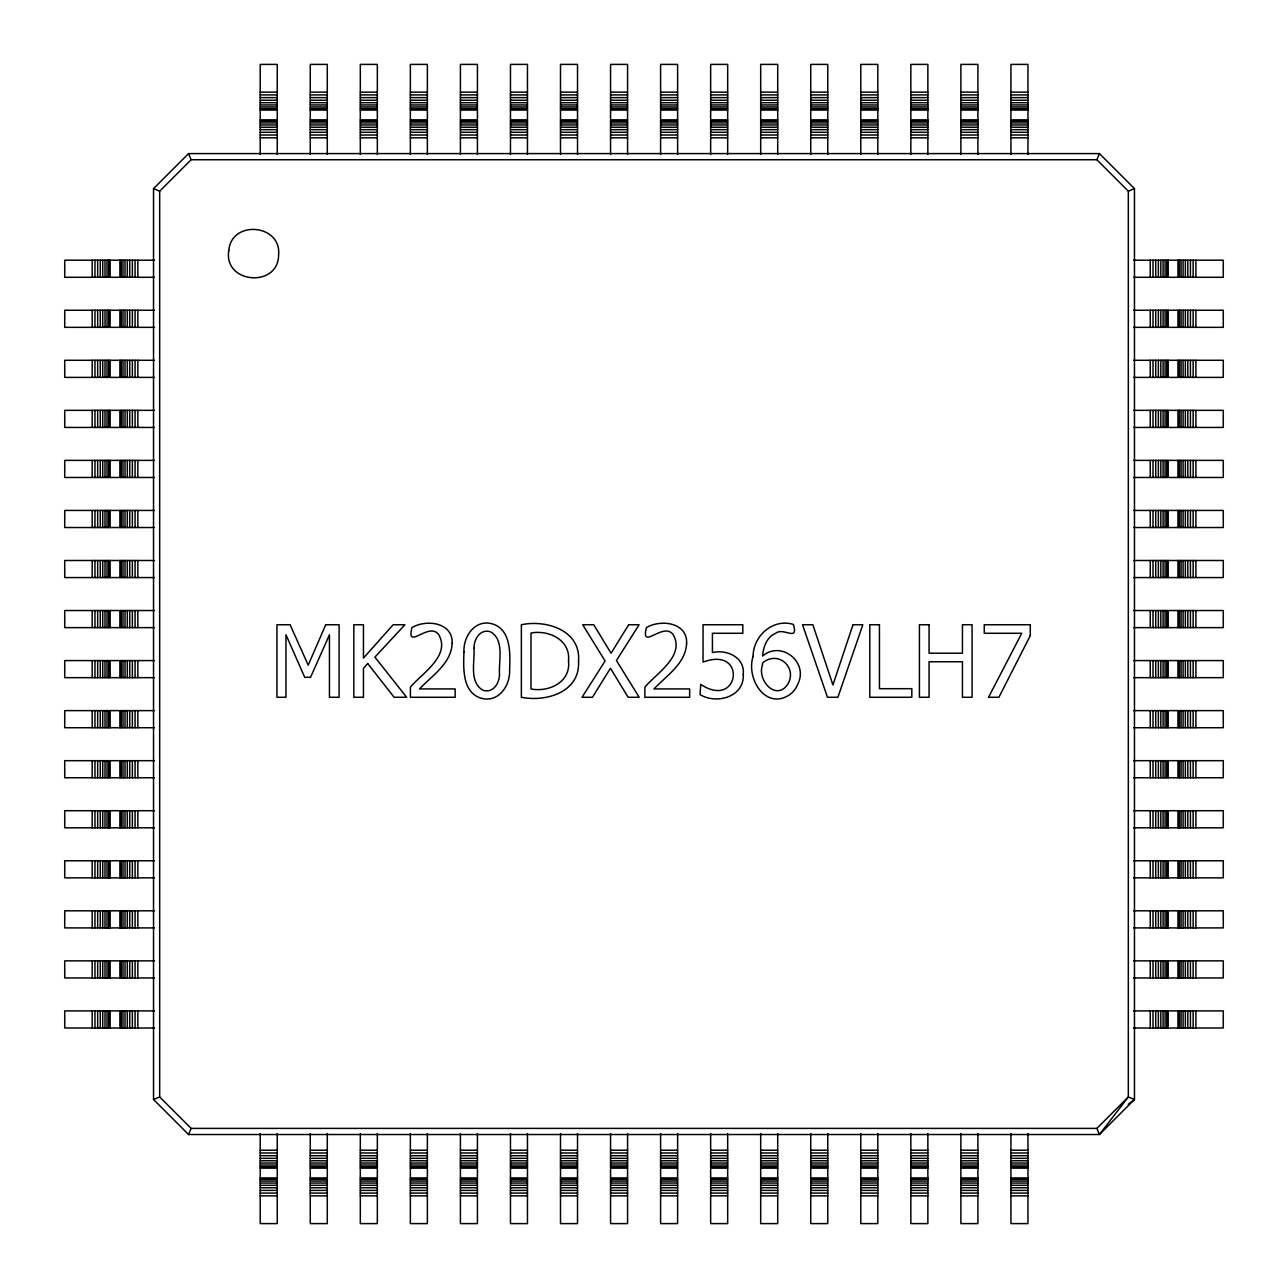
<?xml version="1.0" encoding="UTF-8"?>
<svg xmlns="http://www.w3.org/2000/svg" width="1288" height="1288" viewBox="0 0 1288 1288"><rect width="100%" height="100%" fill="white"/><g stroke="black" fill="none" stroke-linecap="round" stroke-linejoin="round"><path stroke-width="1.5" d="M188.563 1134.519L191.107 1128.385L159.68 1096.957L159.68 191.171L191.107 159.744L1096.877 159.744L1128.32 191.171L1128.32 1096.957L1099.437 1134.519L188.563 1134.519L153.53 1099.485L153.53 188.628L188.563 153.594L1099.437 153.594L1134.47 188.628L1134.47 1099.485L1099.437 1134.519L1096.877 1128.385L191.107 1128.385M1096.877 159.744L1099.437 153.594M1096.877 1128.385L1128.32 1096.957L1134.47 1099.485L1128.207 1104.299M1128.32 191.171L1134.47 188.628M153.53 1099.485L159.68 1096.957M260.224 92.14L277.242 92.14M310.263 92.14L327.281 92.14M360.318 92.14L377.336 92.14M410.357 92.14L427.375 92.14M460.412 92.14L477.429 92.14M510.467 92.14L527.468 92.14M560.505 92.14L577.523 92.14M610.56 92.14L627.578 92.14M660.599 92.14L677.617 92.14M710.654 92.14L727.672 92.14M760.693 92.14L777.711 92.14M810.748 92.14L827.765 92.14M860.787 92.14L877.804 92.14M910.841 92.14L927.859 92.14M960.88 92.14L977.898 92.14M1010.935 92.14L1027.953 92.14M260.224 94.91L277.242 94.91M310.263 94.91L327.281 94.91M360.318 94.91L377.336 94.91M410.357 94.91L427.375 94.91M460.412 94.91L477.429 94.91M510.467 94.91L527.468 94.91M560.505 94.91L577.523 94.91M610.56 94.91L627.578 94.91M660.599 94.91L677.617 94.91M710.654 94.91L727.672 94.91M760.693 94.91L777.711 94.91M810.748 94.91L827.765 94.91M860.787 94.91L877.804 94.91M910.841 94.91L927.859 94.91M960.88 94.91L977.898 94.91M1010.935 94.91L1027.953 94.91M260.224 97.63L277.242 97.63M310.263 97.63L327.281 97.63M360.318 97.63L377.336 97.63M410.357 97.63L427.375 97.63M460.412 97.63L477.429 97.63M510.467 97.63L527.468 97.63M560.505 97.63L577.523 97.63M610.56 97.63L627.578 97.63M660.599 97.63L677.617 97.63M710.654 97.63L727.672 97.63M760.693 97.63L777.711 97.63M810.748 97.63L827.765 97.63M860.787 97.63L877.804 97.63M910.841 97.63L927.859 97.63M960.88 97.63L977.898 97.63M1010.935 97.63L1027.953 97.63M260.224 100.239L277.242 100.239M310.263 100.239L327.281 100.239M360.318 100.239L377.336 100.239M410.357 100.239L427.375 100.239M460.412 100.239L477.429 100.239M510.467 100.239L527.468 100.239M560.505 100.239L577.523 100.239M610.56 100.239L627.578 100.239M660.599 100.239L677.617 100.239M710.654 100.239L727.672 100.239M760.693 100.239L777.711 100.239M810.748 100.239L827.765 100.239M860.787 100.239L877.804 100.239M910.841 100.239L927.859 100.239M960.88 100.239L977.898 100.239M1010.935 100.239L1027.953 100.239M260.224 102.702L277.242 102.702M310.263 102.702L327.281 102.702M360.318 102.702L377.336 102.702M410.357 102.702L427.375 102.702M460.412 102.702L477.429 102.702M510.467 102.702L527.468 102.702M560.505 102.702L577.523 102.702M610.56 102.702L627.578 102.702M660.599 102.702L677.617 102.702M710.654 102.702L727.672 102.702M760.693 102.702L777.711 102.702M810.748 102.702L827.765 102.702M860.787 102.702L877.804 102.702M910.841 102.702L927.859 102.702M960.88 102.702L977.898 102.702M1010.935 102.702L1027.953 102.702M260.224 104.956L277.242 104.956M310.263 104.956L327.281 104.956M360.318 104.956L377.336 104.956M410.357 104.956L427.375 104.956M460.412 104.956L477.429 104.956M510.467 104.956L527.468 104.956M560.505 104.956L577.523 104.956M610.56 104.956L627.578 104.956M660.599 104.956L677.617 104.956M710.654 104.956L727.672 104.956M760.693 104.956L777.711 104.956M810.748 104.956L827.765 104.956M860.787 104.956L877.804 104.956M910.841 104.956L927.859 104.956M960.88 104.956L977.898 104.956M1010.935 104.956L1027.953 104.956M260.224 106.952L277.242 106.952M310.263 106.952L327.281 106.952M360.318 106.952L377.336 106.952M410.357 106.952L427.375 106.952M460.412 106.952L477.429 106.952M510.467 106.952L527.468 106.952M560.505 106.952L577.523 106.952M610.56 106.952L627.578 106.952M660.599 106.952L677.617 106.952M710.654 106.952L727.672 106.952M760.693 106.952L777.711 106.952M810.748 106.952L827.765 106.952M860.787 106.952L877.804 106.952M910.841 106.952L927.859 106.952M960.88 106.952L977.898 106.952M1010.935 106.952L1027.953 106.952M260.224 108.675L277.242 108.675M310.263 108.675L327.281 108.675M360.318 108.675L377.336 108.675M410.357 108.675L427.375 108.675M460.412 108.675L477.429 108.675M510.467 108.675L527.468 108.675M560.505 108.675L577.523 108.675M610.56 108.675L627.578 108.675M660.599 108.675L677.617 108.675M710.654 108.675L727.672 108.675M760.693 108.675L777.711 108.675M810.748 108.675L827.765 108.675M860.787 108.675L877.804 108.675M910.841 108.675L927.859 108.675M960.88 108.675L977.898 108.675M1010.935 108.675L1027.953 108.675M260.224 110.076L277.242 110.076M310.263 110.076L327.281 110.076M360.318 110.076L377.336 110.076M410.357 110.076L427.375 110.076M460.412 110.076L477.429 110.076M510.467 110.076L527.468 110.076M560.505 110.076L577.523 110.076M610.56 110.076L627.578 110.076M660.599 110.076L677.617 110.076M710.654 110.076L727.672 110.076M760.693 110.076L777.711 110.076M810.748 110.076L827.765 110.076M860.787 110.076L877.804 110.076M910.841 110.076L927.859 110.076M960.88 110.076L977.898 110.076M1010.935 110.076L1027.953 110.076M260.224 119.848L277.242 119.848M310.263 119.848L327.281 119.848M360.318 119.848L377.336 119.848M410.357 119.848L427.375 119.848M460.412 119.848L477.429 119.848M510.467 119.848L527.468 119.848M560.505 119.848L577.523 119.848M610.56 119.848L627.578 119.848M660.599 119.848L677.617 119.848M710.654 119.848L727.672 119.848M760.693 119.848L777.711 119.848M810.748 119.848L827.765 119.848M860.787 119.848L877.804 119.848M910.841 119.848L927.859 119.848M960.88 119.848L977.898 119.848M1010.935 119.848L1027.953 119.848M260.224 121.249L277.242 121.249M310.263 121.249L327.281 121.249M360.318 121.249L377.336 121.249M410.357 121.249L427.375 121.249M460.412 121.249L477.429 121.249M510.467 121.249L527.468 121.249M560.505 121.249L577.523 121.249M610.56 121.249L627.578 121.249M660.599 121.249L677.617 121.249M710.654 121.249L727.672 121.249M760.693 121.249L777.711 121.249M810.748 121.249L827.765 121.249M860.787 121.249L877.804 121.249M910.841 121.249L927.859 121.249M960.88 121.249L977.898 121.249M1010.935 121.249L1027.953 121.249M260.224 122.972L277.242 122.972M310.263 122.972L327.281 122.972M360.318 122.972L377.336 122.972M410.357 122.972L427.375 122.972M460.412 122.972L477.429 122.972M510.467 122.972L527.468 122.972M560.505 122.972L577.523 122.972M610.56 122.972L627.578 122.972M660.599 122.972L677.617 122.972M710.654 122.972L727.672 122.972M760.693 122.972L777.711 122.972M810.748 122.972L827.765 122.972M860.787 122.972L877.804 122.972M910.841 122.972L927.859 122.972M960.88 122.972L977.898 122.972M1010.935 122.972L1027.953 122.972M260.224 124.984L277.242 124.984M310.263 124.984L327.281 124.984M360.318 124.984L377.336 124.984M410.357 124.984L427.375 124.984M460.412 124.984L477.429 124.984M510.467 124.984L527.468 124.984M560.505 124.984L577.523 124.984M610.56 124.984L627.578 124.984M660.599 124.984L677.617 124.984M710.654 124.984L727.672 124.984M760.693 124.984L777.711 124.984M810.748 124.984L827.765 124.984M860.787 124.984L877.804 124.984M910.841 124.984L927.859 124.984M960.88 124.984L977.898 124.984M1010.935 124.984L1027.953 124.984M260.224 127.238L277.242 127.238M310.263 127.238L327.281 127.238M360.318 127.238L377.336 127.238M410.357 127.238L427.375 127.238M460.412 127.238L477.429 127.238M510.467 127.238L527.468 127.238M560.505 127.238L577.523 127.238M610.56 127.238L627.578 127.238M660.599 127.238L677.617 127.238M710.654 127.238L727.672 127.238M760.693 127.238L777.711 127.238M810.748 127.238L827.765 127.238M860.787 127.238L877.804 127.238M910.841 127.238L927.859 127.238M960.88 127.238L977.898 127.238M1010.935 127.238L1027.953 127.238M260.224 129.685L277.242 129.685M310.263 129.685L327.281 129.685M360.318 129.685L377.336 129.685M410.357 129.685L427.375 129.685M460.412 129.685L477.429 129.685M510.467 129.685L527.468 129.685M560.505 129.685L577.523 129.685M610.56 129.685L627.578 129.685M660.599 129.685L677.617 129.685M710.654 129.685L727.672 129.685M760.693 129.685L777.711 129.685M810.748 129.685L827.765 129.685M860.787 129.685L877.804 129.685M910.841 129.685L927.859 129.685M960.88 129.685L977.898 129.685M1010.935 129.685L1027.953 129.685M260.224 132.294L277.242 132.294M310.263 132.294L327.281 132.294M360.318 132.294L377.336 132.294M410.357 132.294L427.375 132.294M460.412 132.294L477.429 132.294M510.467 132.294L527.468 132.294M560.505 132.294L577.523 132.294M610.56 132.294L627.578 132.294M660.599 132.294L677.617 132.294M710.654 132.294L727.672 132.294M760.693 132.294L777.711 132.294M810.748 132.294L827.765 132.294M860.787 132.294L877.804 132.294M910.841 132.294L927.859 132.294M960.88 132.294L977.898 132.294M1010.935 132.294L1027.953 132.294M260.224 135.015L277.242 135.015M310.263 135.015L327.281 135.015M360.318 135.015L377.336 135.015M410.357 135.015L427.375 135.015M460.412 135.015L477.429 135.015M510.467 135.015L527.468 135.015M560.505 135.015L577.523 135.015M610.56 135.015L627.578 135.015M660.599 135.015L677.617 135.015M710.654 135.015L727.672 135.015M760.693 135.015L777.711 135.015M810.748 135.015L827.765 135.015M860.787 135.015L877.804 135.015M910.841 135.015L927.859 135.015M960.88 135.015L977.898 135.015M1010.935 135.015L1027.953 135.015M260.224 137.8L277.242 137.8M310.263 137.8L327.281 137.8M360.318 137.8L377.336 137.8M410.357 137.8L427.375 137.8M460.412 137.8L477.429 137.8M510.467 137.8L527.468 137.8M560.505 137.8L577.523 137.8M610.56 137.8L627.578 137.8M660.599 137.8L677.617 137.8M710.654 137.8L727.672 137.8M760.693 137.8L777.711 137.8M810.748 137.8L827.765 137.8M860.787 137.8L877.804 137.8M910.841 137.8L927.859 137.8M960.88 137.8L977.898 137.8M1010.935 137.8L1027.953 137.8M154.512 260.192L64.722 260.192L64.722 277.29L154.512 277.29M1133.585 260.192L1223.278 260.192L1223.278 277.29L1133.585 277.29M154.512 310.247L64.722 310.247L64.722 327.345L154.512 327.345M1133.585 310.247L1223.278 310.247L1223.278 327.345L1133.585 327.345M154.512 360.286L64.722 360.286L64.722 377.384L154.512 377.384M1133.585 360.286L1223.278 360.286L1223.278 377.384L1133.585 377.384M154.512 410.341L64.722 410.341L64.722 427.439L154.512 427.439M1133.585 410.341L1223.278 410.341L1223.278 427.439L1133.585 427.439M154.512 460.38L64.722 460.38L64.722 477.478L154.512 477.478M1133.585 460.38L1223.278 460.38L1223.278 477.478L1133.585 477.478M154.512 510.434L64.722 510.434L64.722 527.533L154.512 527.533M1133.585 510.434L1223.278 510.434L1223.278 527.533L1133.585 527.533M154.512 560.489L64.722 560.489L64.722 577.571L154.512 577.571M1133.585 560.489L1223.278 560.489L1223.278 577.571L1133.585 577.571M154.512 610.528L64.722 610.528L64.722 627.626L154.512 627.626M1133.585 610.528L1223.278 610.528L1223.278 627.626L1133.585 627.626M154.512 660.583L64.722 660.583L64.722 677.665L154.512 677.665M1133.585 660.583L1223.278 660.583L1223.278 677.665L1133.585 677.665M154.512 710.622L64.722 710.622L64.722 727.72L154.512 727.72M1133.585 710.622L1223.278 710.622L1223.278 727.72L1133.585 727.72M154.512 760.677L64.722 760.677L64.722 777.759L154.512 777.759M1133.585 760.677L1223.278 760.677L1223.278 777.759L1133.585 777.759M154.512 810.716L64.722 810.716L64.722 827.814L154.512 827.814M1133.585 810.716L1223.278 810.716L1223.278 827.814L1133.585 827.814M154.512 860.77L64.722 860.77L64.722 877.853L154.512 877.853M1133.585 860.77L1223.278 860.77L1223.278 877.853L1133.585 877.853M154.512 910.809L64.722 910.809L64.722 927.907L154.512 927.907M1133.585 910.809L1223.278 910.809L1223.278 927.907L1133.585 927.907M154.512 960.864L64.722 960.864L64.722 977.962L154.512 977.962M1133.585 960.864L1223.278 960.864L1223.278 977.962L1133.585 977.962M154.512 1010.903L64.722 1010.903L64.722 1028.001L154.512 1028.001M1133.585 1010.903L1223.278 1010.903L1223.278 1028.001L1133.585 1028.001M260.224 1150.216L277.242 1150.216M310.263 1150.216L327.281 1150.216M360.318 1150.216L377.336 1150.216M410.357 1150.216L427.375 1150.216M460.412 1150.216L477.429 1150.216M510.467 1150.216L527.468 1150.216M560.505 1150.216L577.523 1150.216M610.56 1150.216L627.578 1150.216M660.599 1150.216L677.617 1150.216M710.654 1150.216L727.672 1150.216M760.693 1150.216L777.711 1150.216M810.748 1150.216L827.765 1150.216M860.787 1150.216L877.804 1150.216M910.841 1150.216L927.859 1150.216M960.88 1150.216L977.898 1150.216M1010.935 1150.216L1027.953 1150.216M260.224 1152.985L277.242 1152.985M310.263 1152.985L327.281 1152.985M360.318 1152.985L377.336 1152.985M410.357 1152.985L427.375 1152.985M460.412 1152.985L477.429 1152.985M510.467 1152.985L527.468 1152.985M560.505 1152.985L577.523 1152.985M610.56 1152.985L627.578 1152.985M660.599 1152.985L677.617 1152.985M710.654 1152.985L727.672 1152.985M760.693 1152.985L777.711 1152.985M810.748 1152.985L827.765 1152.985M860.787 1152.985L877.804 1152.985M910.841 1152.985L927.859 1152.985M960.88 1152.985L977.898 1152.985M1010.935 1152.985L1027.953 1152.985M260.224 1155.706L277.242 1155.706M310.263 1155.706L327.281 1155.706M360.318 1155.706L377.336 1155.706M410.357 1155.706L427.375 1155.706M460.412 1155.706L477.429 1155.706M510.467 1155.706L527.468 1155.706M560.505 1155.706L577.523 1155.706M610.56 1155.706L627.578 1155.706M660.599 1155.706L677.617 1155.706M710.654 1155.706L727.672 1155.706M760.693 1155.706L777.711 1155.706M810.748 1155.706L827.765 1155.706M860.787 1155.706L877.804 1155.706M910.841 1155.706L927.859 1155.706M960.88 1155.706L977.898 1155.706M1010.935 1155.706L1027.953 1155.706M260.224 1158.315L277.242 1158.315M310.263 1158.315L327.281 1158.315M360.318 1158.315L377.336 1158.315M410.357 1158.315L427.375 1158.315M460.412 1158.315L477.429 1158.315M510.467 1158.315L527.468 1158.315M560.505 1158.315L577.523 1158.315M610.56 1158.315L627.578 1158.315M660.599 1158.315L677.617 1158.315M710.654 1158.315L727.672 1158.315M760.693 1158.315L777.711 1158.315M810.748 1158.315L827.765 1158.315M860.787 1158.315L877.804 1158.315M910.841 1158.315L927.859 1158.315M960.88 1158.315L977.898 1158.315M1010.935 1158.315L1027.953 1158.315M260.224 1160.778L277.242 1160.778M310.263 1160.778L327.281 1160.778M360.318 1160.778L377.336 1160.778M410.357 1160.778L427.375 1160.778M460.412 1160.778L477.429 1160.778M510.467 1160.778L527.468 1160.778M560.505 1160.778L577.523 1160.778M610.56 1160.778L627.578 1160.778M660.599 1160.778L677.617 1160.778M710.654 1160.778L727.672 1160.778M760.693 1160.778L777.711 1160.778M810.748 1160.778L827.765 1160.778M860.787 1160.778L877.804 1160.778M910.841 1160.778L927.859 1160.778M960.88 1160.778L977.898 1160.778M1010.935 1160.778L1027.953 1160.778M260.224 1163.032L277.242 1163.032M310.263 1163.032L327.281 1163.032M360.318 1163.032L377.336 1163.032M410.357 1163.032L427.375 1163.032M460.412 1163.032L477.429 1163.032M510.467 1163.032L527.468 1163.032M560.505 1163.032L577.523 1163.032M610.56 1163.032L627.578 1163.032M660.599 1163.032L677.617 1163.032M710.654 1163.032L727.672 1163.032M760.693 1163.032L777.711 1163.032M810.748 1163.032L827.765 1163.032M860.787 1163.032L877.804 1163.032M910.841 1163.032L927.859 1163.032M960.88 1163.032L977.898 1163.032M1010.935 1163.032L1027.953 1163.032M260.224 1165.028L277.242 1165.028M310.263 1165.028L327.281 1165.028M360.318 1165.028L377.336 1165.028M410.357 1165.028L427.375 1165.028M460.412 1165.028L477.429 1165.028M510.467 1165.028L527.468 1165.028M560.505 1165.028L577.523 1165.028M610.56 1165.028L627.578 1165.028M660.599 1165.028L677.617 1165.028M710.654 1165.028L727.672 1165.028M760.693 1165.028L777.711 1165.028M810.748 1165.028L827.765 1165.028M860.787 1165.028L877.804 1165.028M910.841 1165.028L927.859 1165.028M960.88 1165.028L977.898 1165.028M1010.935 1165.028L1027.953 1165.028M260.224 1166.751L277.242 1166.751M310.263 1166.751L327.281 1166.751M360.318 1166.751L377.336 1166.751M410.357 1166.751L427.375 1166.751M460.412 1166.751L477.429 1166.751M510.467 1166.751L527.468 1166.751M560.505 1166.751L577.523 1166.751M610.56 1166.751L627.578 1166.751M660.599 1166.751L677.617 1166.751M710.654 1166.751L727.672 1166.751M760.693 1166.751L777.711 1166.751M810.748 1166.751L827.765 1166.751M860.787 1166.751L877.804 1166.751M910.841 1166.751L927.859 1166.751M960.88 1166.751L977.898 1166.751M1010.935 1166.751L1027.953 1166.751M260.224 1168.152L277.242 1168.152M310.263 1168.152L327.281 1168.152M360.318 1168.152L377.336 1168.152M410.357 1168.152L427.375 1168.152M460.412 1168.152L477.429 1168.152M510.467 1168.152L527.468 1168.152M560.505 1168.152L577.523 1168.152M610.56 1168.152L627.578 1168.152M660.599 1168.152L677.617 1168.152M710.654 1168.152L727.672 1168.152M760.693 1168.152L777.711 1168.152M810.748 1168.152L827.765 1168.152M860.787 1168.152L877.804 1168.152M910.841 1168.152L927.859 1168.152M960.88 1168.152L977.898 1168.152M1010.935 1168.152L1027.953 1168.152M260.224 1177.924L277.242 1177.924M310.263 1177.924L327.281 1177.924M360.318 1177.924L377.336 1177.924M410.357 1177.924L427.375 1177.924M460.412 1177.924L477.429 1177.924M510.467 1177.924L527.468 1177.924M560.505 1177.924L577.523 1177.924M610.56 1177.924L627.578 1177.924M660.599 1177.924L677.617 1177.924M710.654 1177.924L727.672 1177.924M760.693 1177.924L777.711 1177.924M810.748 1177.924L827.765 1177.924M860.787 1177.924L877.804 1177.924M910.841 1177.924L927.859 1177.924M960.88 1177.924L977.898 1177.924M1010.935 1177.924L1027.953 1177.924M260.224 1179.325L277.242 1179.325M310.263 1179.325L327.281 1179.325M360.318 1179.325L377.336 1179.325M410.357 1179.325L427.375 1179.325M460.412 1179.325L477.429 1179.325M510.467 1179.325L527.468 1179.325M560.505 1179.325L577.523 1179.325M610.56 1179.325L627.578 1179.325M660.599 1179.325L677.617 1179.325M710.654 1179.325L727.672 1179.325M760.693 1179.325L777.711 1179.325M810.748 1179.325L827.765 1179.325M860.787 1179.325L877.804 1179.325M910.841 1179.325L927.859 1179.325M960.88 1179.325L977.898 1179.325M1010.935 1179.325L1027.953 1179.325M260.224 1181.048L277.242 1181.048M310.263 1181.048L327.281 1181.048M360.318 1181.048L377.336 1181.048M410.357 1181.048L427.375 1181.048M460.412 1181.048L477.429 1181.048M510.467 1181.048L527.468 1181.048M560.505 1181.048L577.523 1181.048M610.56 1181.048L627.578 1181.048M660.599 1181.048L677.617 1181.048M710.654 1181.048L727.672 1181.048M760.693 1181.048L777.711 1181.048M810.748 1181.048L827.765 1181.048M860.787 1181.048L877.804 1181.048M910.841 1181.048L927.859 1181.048M960.88 1181.048L977.898 1181.048M1010.935 1181.048L1027.953 1181.048M260.224 1183.044L277.242 1183.044M310.263 1183.044L327.281 1183.044M360.318 1183.044L377.336 1183.044M410.357 1183.044L427.375 1183.044M460.412 1183.044L477.429 1183.044M510.467 1183.044L527.468 1183.044M560.505 1183.044L577.523 1183.044M610.56 1183.044L627.578 1183.044M660.599 1183.044L677.617 1183.044M710.654 1183.044L727.672 1183.044M760.693 1183.044L777.711 1183.044M810.748 1183.044L827.765 1183.044M860.787 1183.044L877.804 1183.044M910.841 1183.044L927.859 1183.044M960.88 1183.044L977.898 1183.044M1010.935 1183.044L1027.953 1183.044M260.224 1185.298L277.242 1185.298M310.263 1185.298L327.281 1185.298M360.318 1185.298L377.336 1185.298M410.357 1185.298L427.375 1185.298M460.412 1185.298L477.429 1185.298M510.467 1185.298L527.468 1185.298M560.505 1185.298L577.523 1185.298M610.56 1185.298L627.578 1185.298M660.599 1185.298L677.617 1185.298M710.654 1185.298L727.672 1185.298M760.693 1185.298L777.711 1185.298M810.748 1185.298L827.765 1185.298M860.787 1185.298L877.804 1185.298M910.841 1185.298L927.859 1185.298M960.88 1185.298L977.898 1185.298M1010.935 1185.298L1027.953 1185.298M260.224 1187.761L277.242 1187.761M310.263 1187.761L327.281 1187.761M360.318 1187.761L377.336 1187.761M410.357 1187.761L427.375 1187.761M460.412 1187.761L477.429 1187.761M510.467 1187.761L527.468 1187.761M560.505 1187.761L577.523 1187.761M610.56 1187.761L627.578 1187.761M660.599 1187.761L677.617 1187.761M710.654 1187.761L727.672 1187.761M760.693 1187.761L777.711 1187.761M810.748 1187.761L827.765 1187.761M860.787 1187.761L877.804 1187.761M910.841 1187.761L927.859 1187.761M960.88 1187.761L977.898 1187.761M1010.935 1187.761L1027.953 1187.761M260.224 1190.386L277.242 1190.386M310.263 1190.386L327.281 1190.386M360.318 1190.386L377.336 1190.386M410.357 1190.386L427.375 1190.386M460.412 1190.386L477.429 1190.386M510.467 1190.386L527.468 1190.386M560.505 1190.386L577.523 1190.386M610.56 1190.386L627.578 1190.386M660.599 1190.386L677.617 1190.386M710.654 1190.386L727.672 1190.386M760.693 1190.386L777.711 1190.386M810.748 1190.386L827.765 1190.386M860.787 1190.386L877.804 1190.386M910.841 1190.386L927.859 1190.386M960.88 1190.386L977.898 1190.386M1010.935 1190.386L1027.953 1190.386M260.224 1193.091L277.242 1193.091M310.263 1193.091L327.281 1193.091M360.318 1193.091L377.336 1193.091M410.357 1193.091L427.375 1193.091M460.412 1193.091L477.429 1193.091M510.467 1193.091L527.468 1193.091M560.505 1193.091L577.523 1193.091M610.56 1193.091L627.578 1193.091M660.599 1193.091L677.617 1193.091M710.654 1193.091L727.672 1193.091M760.693 1193.091L777.711 1193.091M810.748 1193.091L827.765 1193.091M860.787 1193.091L877.804 1193.091M910.841 1193.091L927.859 1193.091M960.88 1193.091L977.898 1193.091M1010.935 1193.091L1027.953 1193.091M260.224 1195.86L277.242 1195.86M310.263 1195.86L327.281 1195.86M360.318 1195.86L377.336 1195.86M410.357 1195.86L427.375 1195.86M460.412 1195.86L477.429 1195.86M510.467 1195.86L527.468 1195.86M560.505 1195.86L577.523 1195.86M610.56 1195.86L627.578 1195.86M660.599 1195.86L677.617 1195.86M710.654 1195.86L727.672 1195.86M760.693 1195.86L777.711 1195.86M810.748 1195.86L827.765 1195.86M860.787 1195.86L877.804 1195.86M910.841 1195.86L927.859 1195.86M960.88 1195.86L977.898 1195.86M1010.935 1195.86L1027.953 1195.86M153.53 188.628L159.68 191.171M188.563 153.594L191.107 159.744M1195.908 260.192L1195.908 277.29M1195.908 310.247L1195.908 327.345M1195.908 360.286L1195.908 377.384M1195.908 410.341L1195.908 427.439M1195.908 460.38L1195.908 477.478M1195.908 510.434L1195.908 527.533M1195.908 560.489L1195.908 577.571M1195.908 610.528L1195.908 627.626M1195.908 660.583L1195.908 677.665M1195.908 710.622L1195.908 727.72M1195.908 760.677L1195.908 777.759M1195.908 810.716L1195.908 827.814M1195.908 860.77L1195.908 877.853M1195.908 910.809L1195.908 927.907M1195.908 960.864L1195.908 977.962M1195.908 1010.903L1195.908 1028.001M1193.139 260.192L1193.139 277.29M1193.139 310.247L1193.139 327.345M1193.139 360.286L1193.139 377.384M1193.139 410.341L1193.139 427.439M1193.139 460.38L1193.139 477.478M1193.139 510.434L1193.139 527.533M1193.139 560.489L1193.139 577.571M1193.139 610.528L1193.139 627.626M1193.139 660.583L1193.139 677.665M1193.139 710.622L1193.139 727.72M1193.139 760.677L1193.139 777.759M1193.139 810.716L1193.139 827.814M1193.139 860.77L1193.139 877.853M1193.139 910.809L1193.139 927.907M1193.139 960.864L1193.139 977.962M1193.139 1010.903L1193.139 1028.001M1190.418 260.192L1190.418 277.29M1190.418 310.247L1190.418 327.345M1190.418 360.286L1190.418 377.384M1190.418 410.341L1190.418 427.439M1190.418 460.38L1190.418 477.478M1190.418 510.434L1190.418 527.533M1190.418 560.489L1190.418 577.571M1190.418 610.528L1190.418 627.626M1190.418 660.583L1190.418 677.665M1190.418 710.622L1190.418 727.72M1190.418 760.677L1190.418 777.759M1190.418 810.716L1190.418 827.814M1190.418 860.77L1190.418 877.853M1190.418 910.809L1190.418 927.907M1190.418 960.864L1190.418 977.962M1190.418 1010.903L1190.418 1028.001M1187.81 260.192L1187.81 277.29M1187.81 310.247L1187.81 327.345M1187.81 360.286L1187.81 377.384M1187.81 410.341L1187.81 427.439M1187.81 460.38L1187.81 477.478M1187.81 510.434L1187.81 527.533M1187.81 560.489L1187.81 577.571M1187.81 610.528L1187.81 627.626M1187.81 660.583L1187.81 677.665M1187.81 710.622L1187.81 727.72M1187.81 760.677L1187.81 777.759M1187.81 810.716L1187.81 827.814M1187.81 860.77L1187.81 877.853M1187.81 910.809L1187.81 927.907M1187.81 960.864L1187.81 977.962M1187.81 1010.903L1187.81 1028.001M1185.346 260.192L1185.346 277.29M1185.346 310.247L1185.346 327.345M1185.346 360.286L1185.346 377.384M1185.346 410.341L1185.346 427.439M1185.346 460.38L1185.346 477.478M1185.346 510.434L1185.346 527.533M1185.346 560.489L1185.346 577.571M1185.346 610.528L1185.346 627.626M1185.346 660.583L1185.346 677.665M1185.346 710.622L1185.346 727.72M1185.346 760.677L1185.346 777.759M1185.346 810.716L1185.346 827.814M1185.346 860.77L1185.346 877.853M1185.346 910.809L1185.346 927.907M1185.346 960.864L1185.346 977.962M1185.346 1010.903L1185.346 1028.001M1183.092 260.192L1183.092 277.29M1183.092 310.247L1183.092 327.345M1183.092 360.286L1183.092 377.384M1183.092 410.341L1183.092 427.439M1183.092 460.38L1183.092 477.478M1183.092 510.434L1183.092 527.533M1183.092 560.489L1183.092 577.571M1183.092 610.528L1183.092 627.626M1183.092 660.583L1183.092 677.665M1183.092 710.622L1183.092 727.72M1183.092 760.677L1183.092 777.759M1183.092 810.716L1183.092 827.814M1183.092 860.77L1183.092 877.853M1183.092 910.809L1183.092 927.907M1183.092 960.864L1183.092 977.962M1183.092 1010.903L1183.092 1028.001M1181.096 260.192L1181.096 277.29M1181.096 310.247L1181.096 327.345M1181.096 360.286L1181.096 377.384M1181.096 410.341L1181.096 427.439M1181.096 460.38L1181.096 477.478M1181.096 510.434L1181.096 527.533M1181.096 560.489L1181.096 577.571M1181.096 610.528L1181.096 627.626M1181.096 660.583L1181.096 677.665M1181.096 710.622L1181.096 727.72M1181.096 760.677L1181.096 777.759M1181.096 810.716L1181.096 827.814M1181.096 860.77L1181.096 877.853M1181.096 910.809L1181.096 927.907M1181.096 960.864L1181.096 977.962M1181.096 1010.903L1181.096 1028.001M1179.373 260.192L1179.373 277.29M1179.373 310.247L1179.373 327.345M1179.373 360.286L1179.373 377.384M1179.373 410.341L1179.373 427.439M1179.373 460.38L1179.373 477.478M1179.373 510.434L1179.373 527.533M1179.373 560.489L1179.373 577.571M1179.373 610.528L1179.373 627.626M1179.373 660.583L1179.373 677.665M1179.373 710.622L1179.373 727.72M1179.373 760.677L1179.373 777.759M1179.373 810.716L1179.373 827.814M1179.373 860.77L1179.373 877.853M1179.373 910.809L1179.373 927.907M1179.373 960.864L1179.373 977.962M1179.373 1010.903L1179.373 1028.001M1177.973 260.192L1177.973 277.29M1177.973 310.247L1177.973 327.345M1177.973 360.286L1177.973 377.384M1177.973 410.341L1177.973 427.439M1177.973 460.38L1177.973 477.478M1177.973 510.434L1177.973 527.533M1177.973 560.489L1177.973 577.571M1177.973 610.528L1177.973 627.626M1177.973 660.583L1177.973 677.665M1177.973 710.622L1177.973 727.72M1177.973 760.677L1177.973 777.759M1177.973 810.716L1177.973 827.814M1177.973 860.77L1177.973 877.853M1177.973 910.809L1177.973 927.907M1177.973 960.864L1177.973 977.962M1177.973 1010.903L1177.973 1028.001M1168.2 260.192L1168.2 277.29M1168.2 310.247L1168.2 327.345M1168.2 360.286L1168.2 377.384M1168.2 410.341L1168.2 427.439M1168.2 460.38L1168.2 477.478M1168.2 510.434L1168.2 527.533M1168.2 560.489L1168.2 577.571M1168.2 610.528L1168.2 627.626M1168.2 660.583L1168.2 677.665M1168.2 710.622L1168.2 727.72M1168.2 760.677L1168.2 777.759M1168.2 810.716L1168.2 827.814M1168.2 860.77L1168.2 877.853M1168.2 910.809L1168.2 927.907M1168.2 960.864L1168.2 977.962M1168.2 1010.903L1168.2 1028.001M1166.799 260.192L1166.799 277.29M1166.799 310.247L1166.799 327.345M1166.799 360.286L1166.799 377.384M1166.799 410.341L1166.799 427.439M1166.799 460.38L1166.799 477.478M1166.799 510.434L1166.799 527.533M1166.799 560.489L1166.799 577.571M1166.799 610.528L1166.799 627.626M1166.799 660.583L1166.799 677.665M1166.799 710.622L1166.799 727.72M1166.799 760.677L1166.799 777.759M1166.799 810.716L1166.799 827.814M1166.799 860.77L1166.799 877.853M1166.799 910.809L1166.799 927.907M1166.799 960.864L1166.799 977.962M1166.799 1010.903L1166.799 1028.001M1165.077 260.192L1165.077 277.29M1165.077 310.247L1165.077 327.345M1165.077 360.286L1165.077 377.384M1165.077 410.341L1165.077 427.439M1165.077 460.38L1165.077 477.478M1165.077 510.434L1165.077 527.533M1165.077 560.489L1165.077 577.571M1165.077 610.528L1165.077 627.626M1165.077 660.583L1165.077 677.665M1165.077 710.622L1165.077 727.72M1165.077 760.677L1165.077 777.759M1165.077 810.716L1165.077 827.814M1165.077 860.77L1165.077 877.853M1165.077 910.809L1165.077 927.907M1165.077 960.864L1165.077 977.962M1165.077 1010.903L1165.077 1028.001M1163.08 260.192L1163.08 277.29M1163.08 310.247L1163.08 327.345M1163.08 360.286L1163.08 377.384M1163.08 410.341L1163.08 427.439M1163.08 460.38L1163.08 477.478M1163.08 510.434L1163.08 527.533M1163.08 560.489L1163.08 577.571M1163.08 610.528L1163.08 627.626M1163.08 660.583L1163.08 677.665M1163.08 710.622L1163.08 727.72M1163.08 760.677L1163.08 777.759M1163.08 810.716L1163.08 827.814M1163.08 860.77L1163.08 877.853M1163.08 910.809L1163.08 927.907M1163.08 960.864L1163.08 977.962M1163.08 1010.903L1163.08 1028.001M1160.826 260.192L1160.826 277.29M1160.826 310.247L1160.826 327.345M1160.826 360.286L1160.826 377.384M1160.826 410.341L1160.826 427.439M1160.826 460.38L1160.826 477.478M1160.826 510.434L1160.826 527.533M1160.826 560.489L1160.826 577.571M1160.826 610.528L1160.826 627.626M1160.826 660.583L1160.826 677.665M1160.826 710.622L1160.826 727.72M1160.826 760.677L1160.826 777.759M1160.826 810.716L1160.826 827.814M1160.826 860.77L1160.826 877.853M1160.826 910.809L1160.826 927.907M1160.826 960.864L1160.826 977.962M1160.826 1010.903L1160.826 1028.001M1158.363 260.192L1158.363 277.29M1158.363 310.247L1158.363 327.345M1158.363 360.286L1158.363 377.384M1158.363 410.341L1158.363 427.439M1158.363 460.38L1158.363 477.478M1158.363 510.434L1158.363 527.533M1158.363 560.489L1158.363 577.571M1158.363 610.528L1158.363 627.626M1158.363 660.583L1158.363 677.665M1158.363 710.622L1158.363 727.72M1158.363 760.677L1158.363 777.759M1158.363 810.716L1158.363 827.814M1158.363 860.77L1158.363 877.853M1158.363 910.809L1158.363 927.907M1158.363 960.864L1158.363 977.962M1158.363 1010.903L1158.363 1028.001M1155.739 260.192L1155.739 277.29M1155.739 310.247L1155.739 327.345M1155.739 360.286L1155.739 377.384M1155.739 410.341L1155.739 427.439M1155.739 460.38L1155.739 477.478M1155.739 510.434L1155.739 527.533M1155.739 560.489L1155.739 577.571M1155.739 610.528L1155.739 627.626M1155.739 660.583L1155.739 677.665M1155.739 710.622L1155.739 727.72M1155.739 760.677L1155.739 777.759M1155.739 810.716L1155.739 827.814M1155.739 860.77L1155.739 877.853M1155.739 910.809L1155.739 927.907M1155.739 960.864L1155.739 977.962M1155.739 1010.903L1155.739 1028.001M1153.018 260.192L1153.018 277.29M1153.018 310.247L1153.018 327.345M1153.018 360.286L1153.018 377.384M1153.018 410.341L1153.018 427.439M1153.018 460.38L1153.018 477.478M1153.018 510.434L1153.018 527.533M1153.018 560.489L1153.018 577.571M1153.018 610.528L1153.018 627.626M1153.018 660.583L1153.018 677.665M1153.018 710.622L1153.018 727.72M1153.018 760.677L1153.018 777.759M1153.018 810.716L1153.018 827.814M1153.018 860.77L1153.018 877.853M1153.018 910.809L1153.018 927.907M1153.018 960.864L1153.018 977.962M1153.018 1010.903L1153.018 1028.001M1150.248 260.192L1150.248 277.29M1150.248 310.247L1150.248 327.345M1150.248 360.286L1150.248 377.384M1150.248 410.341L1150.248 427.439M1150.248 460.38L1150.248 477.478M1150.248 510.434L1150.248 527.533M1150.248 560.489L1150.248 577.571M1150.248 610.528L1150.248 627.626M1150.248 660.583L1150.248 677.665M1150.248 710.622L1150.248 727.72M1150.248 760.677L1150.248 777.759M1150.248 810.716L1150.248 827.814M1150.248 860.77L1150.248 877.853M1150.248 910.809L1150.248 927.907M1150.248 960.864L1150.248 977.962M1150.248 1010.903L1150.248 1028.001M1027.953 154.463L1027.953 64.4L1010.935 64.4L1010.935 154.463M1027.953 1133.537L1027.953 1223.6L1010.935 1223.6L1010.935 1133.537M977.898 154.463L977.898 64.4L960.88 64.4L960.88 154.463M977.898 1133.537L977.898 1223.6L960.88 1223.6L960.88 1133.537M927.859 154.463L927.859 64.4L910.841 64.4L910.841 154.463M927.859 1133.537L927.859 1223.6L910.841 1223.6L910.841 1133.537M877.804 154.463L877.804 64.4L860.787 64.4L860.787 154.463M877.804 1133.537L877.804 1223.6L860.787 1223.6L860.787 1133.537M827.765 154.463L827.765 64.4L810.748 64.4L810.748 154.463M827.765 1133.537L827.765 1223.6L810.748 1223.6L810.748 1133.537M777.711 154.463L777.711 64.4L760.693 64.4L760.693 154.463M777.711 1133.537L777.711 1223.6L760.693 1223.6L760.693 1133.537M727.672 154.463L727.672 64.4L710.654 64.4L710.654 154.463M727.672 1133.537L727.672 1223.6L710.654 1223.6L710.654 1133.537M677.617 154.463L677.617 64.4L660.599 64.4L660.599 154.463M677.617 1133.537L677.617 1223.6L660.599 1223.6L660.599 1133.537M627.578 154.463L627.578 64.4L610.56 64.4L610.56 154.463M627.578 1133.537L627.578 1223.6L610.56 1223.6L610.56 1133.537M577.523 154.463L577.523 64.4L560.505 64.4L560.505 154.463M577.523 1133.537L577.523 1223.6L560.505 1223.6L560.505 1133.537M527.468 154.463L527.468 64.4L510.467 64.4L510.467 154.463M527.468 1133.537L527.468 1223.6L510.467 1223.6L510.467 1133.537M477.429 154.463L477.429 64.4L460.412 64.4L460.412 154.463M477.429 1133.537L477.429 1223.6L460.412 1223.6L460.412 1133.537M427.375 154.463L427.375 64.4L410.357 64.4L410.357 154.463M427.375 1133.537L427.375 1223.6L410.357 1223.6L410.357 1133.537M377.336 154.463L377.336 64.4L360.318 64.4L360.318 154.463M377.336 1133.537L377.336 1223.6L360.318 1223.6L360.318 1133.537M327.281 154.463L327.281 64.4L310.263 64.4L310.263 154.463M327.281 1133.537L327.281 1223.6L310.263 1223.6L310.263 1133.537M277.242 154.463L277.242 64.4L260.224 64.4L260.224 154.463M277.242 1133.537L277.242 1223.6L260.224 1223.6L260.224 1133.537M137.848 260.192L137.848 277.29M137.848 310.247L137.848 327.345M137.848 360.286L137.848 377.384M137.848 410.341L137.848 427.439M137.848 460.38L137.848 477.478M137.848 510.434L137.848 527.533M137.848 560.489L137.848 577.571M137.848 610.528L137.848 627.626M137.848 660.583L137.848 677.665M137.848 710.622L137.848 727.72M137.848 760.677L137.848 777.759M137.848 810.716L137.848 827.814M137.848 860.77L137.848 877.853M137.848 910.809L137.848 927.907M137.848 960.864L137.848 977.962M137.848 1010.903L137.848 1028.001M135.079 260.192L135.079 277.29M135.079 310.247L135.079 327.345M135.079 360.286L135.079 377.384M135.079 410.341L135.079 427.439M135.079 460.38L135.079 477.478M135.079 510.434L135.079 527.533M135.079 560.489L135.079 577.571M135.079 610.528L135.079 627.626M135.079 660.583L135.079 677.665M135.079 710.622L135.079 727.72M135.079 760.677L135.079 777.759M135.079 810.716L135.079 827.814M135.079 860.77L135.079 877.853M135.079 910.809L135.079 927.907M135.079 960.864L135.079 977.962M135.079 1010.903L135.079 1028.001M132.358 260.192L132.358 277.29M132.358 310.247L132.358 327.345M132.358 360.286L132.358 377.384M132.358 410.341L132.358 427.439M132.358 460.38L132.358 477.478M132.358 510.434L132.358 527.533M132.358 560.489L132.358 577.571M132.358 610.528L132.358 627.626M132.358 660.583L132.358 677.665M132.358 710.622L132.358 727.72M132.358 760.677L132.358 777.759M132.358 810.716L132.358 827.814M132.358 860.77L132.358 877.853M132.358 910.809L132.358 927.907M132.358 960.864L132.358 977.962M132.358 1010.903L132.358 1028.001M129.734 260.192L129.734 277.29M129.734 310.247L129.734 327.345M129.734 360.286L129.734 377.384M129.734 410.341L129.734 427.439M129.734 460.38L129.734 477.478M129.734 510.434L129.734 527.533M129.734 560.489L129.734 577.571M129.734 610.528L129.734 627.626M129.734 660.583L129.734 677.665M129.734 710.622L129.734 727.72M129.734 760.677L129.734 777.759M129.734 810.716L129.734 827.814M129.734 860.77L129.734 877.853M129.734 910.809L129.734 927.907M129.734 960.864L129.734 977.962M129.734 1010.903L129.734 1028.001M127.287 260.192L127.287 277.29M127.287 310.247L127.287 327.345M127.287 360.286L127.287 377.384M127.287 410.341L127.287 427.439M127.287 460.38L127.287 477.478M127.287 510.434L127.287 527.533M127.287 560.489L127.287 577.571M127.287 610.528L127.287 627.626M127.287 660.583L127.287 677.665M127.287 710.622L127.287 727.72M127.287 760.677L127.287 777.759M127.287 810.716L127.287 827.814M127.287 860.77L127.287 877.853M127.287 910.809L127.287 927.907M127.287 960.864L127.287 977.962M127.287 1010.903L127.287 1028.001M125.033 260.192L125.033 277.29M125.033 310.247L125.033 327.345M125.033 360.286L125.033 377.384M125.033 410.341L125.033 427.439M125.033 460.38L125.033 477.478M125.033 510.434L125.033 527.533M125.033 560.489L125.033 577.571M125.033 610.528L125.033 627.626M125.033 660.583L125.033 677.665M125.033 710.622L125.033 727.72M125.033 760.677L125.033 777.759M125.033 810.716L125.033 827.814M125.033 860.77L125.033 877.853M125.033 910.809L125.033 927.907M125.033 960.864L125.033 977.962M125.033 1010.903L125.033 1028.001M123.02 260.192L123.02 277.29M123.02 310.247L123.02 327.345M123.02 360.286L123.02 377.384M123.02 410.341L123.02 427.439M123.02 460.38L123.02 477.478M123.02 510.434L123.02 527.533M123.02 560.489L123.02 577.571M123.02 610.528L123.02 627.626M123.02 660.583L123.02 677.665M123.02 710.622L123.02 727.72M123.02 760.677L123.02 777.759M123.02 810.716L123.02 827.814M123.02 860.77L123.02 877.853M123.02 910.809L123.02 927.907M123.02 960.864L123.02 977.962M123.02 1010.903L123.02 1028.001M121.297 260.192L121.297 277.29M121.297 310.247L121.297 327.345M121.297 360.286L121.297 377.384M121.297 410.341L121.297 427.439M121.297 460.38L121.297 477.478M121.297 510.434L121.297 527.533M121.297 560.489L121.297 577.571M121.297 610.528L121.297 627.626M121.297 660.583L121.297 677.665M121.297 710.622L121.297 727.72M121.297 760.677L121.297 777.759M121.297 810.716L121.297 827.814M121.297 860.77L121.297 877.853M121.297 910.809L121.297 927.907M121.297 960.864L121.297 977.962M121.297 1010.903L121.297 1028.001M119.897 260.192L119.897 277.29M119.897 310.247L119.897 327.345M119.897 360.286L119.897 377.384M119.897 410.341L119.897 427.439M119.897 460.38L119.897 477.478M119.897 510.434L119.897 527.533M119.897 560.489L119.897 577.571M119.897 610.528L119.897 627.626M119.897 660.583L119.897 677.665M119.897 710.622L119.897 727.72M119.897 760.677L119.897 777.759M119.897 810.716L119.897 827.814M119.897 860.77L119.897 877.853M119.897 910.809L119.897 927.907M119.897 960.864L119.897 977.962M119.897 1010.903L119.897 1028.001M110.14 260.192L110.14 277.29M110.14 310.247L110.14 327.345M110.14 360.286L110.14 377.384M110.14 410.341L110.14 427.439M110.14 460.38L110.14 477.478M110.14 510.434L110.14 527.533M110.14 560.489L110.14 577.571M110.14 610.528L110.14 627.626M110.14 660.583L110.14 677.665M110.14 710.622L110.14 727.72M110.14 760.677L110.14 777.759M110.14 810.716L110.14 827.814M110.14 860.77L110.14 877.853M110.14 910.809L110.14 927.907M110.14 960.864L110.14 977.962M110.14 1010.903L110.14 1028.001M108.739 260.192L108.739 277.29M108.739 310.247L108.739 327.345M108.739 360.286L108.739 377.384M108.739 410.341L108.739 427.439M108.739 460.38L108.739 477.478M108.739 510.434L108.739 527.533M108.739 560.489L108.739 577.571M108.739 610.528L108.739 627.626M108.739 660.583L108.739 677.665M108.739 710.622L108.739 727.72M108.739 760.677L108.739 777.759M108.739 810.716L108.739 827.814M108.739 860.77L108.739 877.853M108.739 910.809L108.739 927.907M108.739 960.864L108.739 977.962M108.739 1010.903L108.739 1028.001M107.017 260.192L107.017 277.29M107.017 310.247L107.017 327.345M107.017 360.286L107.017 377.384M107.017 410.341L107.017 427.439M107.017 460.38L107.017 477.478M107.017 510.434L107.017 527.533M107.017 560.489L107.017 577.571M107.017 610.528L107.017 627.626M107.017 660.583L107.017 677.665M107.017 710.622L107.017 727.72M107.017 760.677L107.017 777.759M107.017 810.716L107.017 827.814M107.017 860.77L107.017 877.853M107.017 910.809L107.017 927.907M107.017 960.864L107.017 977.962M107.017 1010.903L107.017 1028.001M105.004 260.192L105.004 277.29M105.004 310.247L105.004 327.345M105.004 360.286L105.004 377.384M105.004 410.341L105.004 427.439M105.004 460.38L105.004 477.478M105.004 510.434L105.004 527.533M105.004 560.489L105.004 577.571M105.004 610.528L105.004 627.626M105.004 660.583L105.004 677.665M105.004 710.622L105.004 727.72M105.004 760.677L105.004 777.759M105.004 810.716L105.004 827.814M105.004 860.77L105.004 877.853M105.004 910.809L105.004 927.907M105.004 960.864L105.004 977.962M105.004 1010.903L105.004 1028.001M102.75 260.192L102.75 277.29M102.75 310.247L102.75 327.345M102.75 360.286L102.75 377.384M102.75 410.341L102.75 427.439M102.75 460.38L102.75 477.478M102.75 510.434L102.75 527.533M102.75 560.489L102.75 577.571M102.75 610.528L102.75 627.626M102.75 660.583L102.75 677.665M102.75 710.622L102.75 727.72M102.75 760.677L102.75 777.759M102.75 810.716L102.75 827.814M102.75 860.77L102.75 877.853M102.75 910.809L102.75 927.907M102.75 960.864L102.75 977.962M102.75 1010.903L102.75 1028.001M100.287 260.192L100.287 277.29M100.287 310.247L100.287 327.345M100.287 360.286L100.287 377.384M100.287 410.341L100.287 427.439M100.287 460.38L100.287 477.478M100.287 510.434L100.287 527.533M100.287 560.489L100.287 577.571M100.287 610.528L100.287 627.626M100.287 660.583L100.287 677.665M100.287 710.622L100.287 727.72M100.287 760.677L100.287 777.759M100.287 810.716L100.287 827.814M100.287 860.77L100.287 877.853M100.287 910.809L100.287 927.907M100.287 960.864L100.287 977.962M100.287 1010.903L100.287 1028.001M97.679 260.192L97.679 277.29M97.679 310.247L97.679 327.345M97.679 360.286L97.679 377.384M97.679 410.341L97.679 427.439M97.679 460.38L97.679 477.478M97.679 510.434L97.679 527.533M97.679 560.489L97.679 577.571M97.679 610.528L97.679 627.626M97.679 660.583L97.679 677.665M97.679 710.622L97.679 727.72M97.679 760.677L97.679 777.759M97.679 810.716L97.679 827.814M97.679 860.77L97.679 877.853M97.679 910.809L97.679 927.907M97.679 960.864L97.679 977.962M97.679 1010.903L97.679 1028.001M94.958 260.192L94.958 277.29M94.958 310.247L94.958 327.345M94.958 360.286L94.958 377.384M94.958 410.341L94.958 427.439M94.958 460.38L94.958 477.478M94.958 510.434L94.958 527.533M94.958 560.489L94.958 577.571M94.958 610.528L94.958 627.626M94.958 660.583L94.958 677.665M94.958 710.622L94.958 727.72M94.958 760.677L94.958 777.759M94.958 810.716L94.958 827.814M94.958 860.77L94.958 877.853M94.958 910.809L94.958 927.907M94.958 960.864L94.958 977.962M94.958 1010.903L94.958 1028.001M92.189 260.192L92.189 277.29M92.189 310.247L92.189 327.345M92.189 360.286L92.189 377.384M92.189 410.341L92.189 427.439M92.189 460.38L92.189 477.478M92.189 510.434L92.189 527.533M92.189 560.489L92.189 577.571M92.189 610.528L92.189 627.626M92.189 660.583L92.189 677.665M92.189 710.622L92.189 727.72M92.189 760.677L92.189 777.759M92.189 810.716L92.189 827.814M92.189 860.77L92.189 877.853M92.189 910.809L92.189 927.907M92.189 960.864L92.189 977.962M92.189 1010.903L92.189 1028.001M762.448 664.994C756.893 680.289 776.101 701.509 787.741 684.298C797.803 667.442 777.984 649.909 762.593 662.934L762.448 664.994M463.954 651.921C463.374 667.876 462.086 692.542 481.181 698.193C498.44 703.135 510.338 685.651 509.613 670.098C510.209 654.159 511.368 629.607 492.37 623.875C475.127 618.916 463.181 636.369 463.954 651.921M228.797 250.516C223.21 283.682 278.53 288.399 278.627 254.75C281.396 223.967 231.277 219.701 228.797 250.516M474.016 648.315C474.918 661.549 468.848 682.205 482.984 690.239C493.207 693.669 499.68 682.898 499.486 673.994C498.617 660.712 504.687 639.83 490.486 631.796C480.199 628.431 473.743 639.379 474.016 648.315M753.094 656.429C745.929 678.164 765.249 710.445 789.383 694.908A23.071 23.071 0 0 0 797.819 684.073C808.832 662.193 781.333 640.152 762.593 656.011C763.237 647.075 766.763 637.029 775.65 633.294C783.587 626.789 798.689 642.471 793.376 624.406C772.913 618.176 753.206 635.87 753.094 656.429M568.507 660.937C571.003 682.044 548.994 692.429 531.01 688.983L531.01 633.02C548.865 629.671 570.745 640.023 568.507 660.937M743.256 674.188C744.641 696.84 716.853 704.649 700.06 694.635L700.736 684.363C739.554 710.251 747.684 645.449 703.039 662.096L703.039 624.744L742.822 624.744L742.822 633.277L712.425 633.277L712.425 652.565C726.722 649.152 744.995 657.331 743.256 674.188M578.537 661.082C580.389 692.107 546.305 702.202 521.366 697.275L521.366 624.744C546.257 619.447 580.985 630.363 578.537 661.082M452.152 643.211C451.364 663.497 432.108 675.54 419.518 688.935L455.163 688.935L455.163 697.275L410.405 697.275L410.405 687.084C422.271 673.141 450.881 655.753 438.661 634.582C428.904 621.235 406.01 651.454 411.918 627.626C426.167 619.077 452.957 622.281 452.152 643.211M686.617 643.211C685.828 663.497 666.572 675.54 653.982 688.935L689.644 688.935L689.644 697.275L644.869 697.275L644.869 687.084C656.735 673.141 685.345 655.753 673.125 634.582C663.368 621.235 640.474 651.454 646.383 627.626C660.631 619.077 687.422 622.281 686.617 643.211M852.994 624.744L832.934 684.942L812.857 624.744L802.537 624.744L827.476 697.275L837.892 697.275L862.831 624.744L852.994 624.744M325.719 624.744L308.218 665.123L290.106 624.744L276.952 624.744L276.952 697.275L285.968 697.275L285.968 634.775L304.725 677.295L310.569 677.295L329.454 634.775L329.454 697.275L339.098 697.275L339.098 624.744L325.719 624.744M1030.287 635.612L998.908 697.275L988.54 697.275L1021.754 633.277L984.257 633.277L984.257 624.744L1030.287 624.744L1030.287 635.612M628.657 624.744L611.076 653.241L593.736 624.744L582.723 624.744L605.086 660.986L582.047 697.275L592.464 697.275L610.448 668.247L628.125 697.275L639.186 697.275L616.437 660.503L639.122 624.744L628.657 624.744M367.692 663.513L363.458 668.295L363.458 697.275L353.814 697.275L353.814 624.744L363.458 624.744L363.458 658.104L393.162 624.744L404.899 624.744L374.905 657.138L406.654 697.275L394.144 697.275L367.692 663.513M879.446 624.744L869.803 624.744L869.803 697.275L911.824 697.275L911.824 688.694L879.446 688.694L879.446 624.744M929.067 624.744L919.423 624.744L919.423 697.275L929.067 697.275L929.067 661.758L962.442 661.758L962.442 697.275L972.086 697.275L972.086 624.744L962.442 624.744L962.442 653.193L929.067 653.193L929.067 624.744"/></g></svg>
